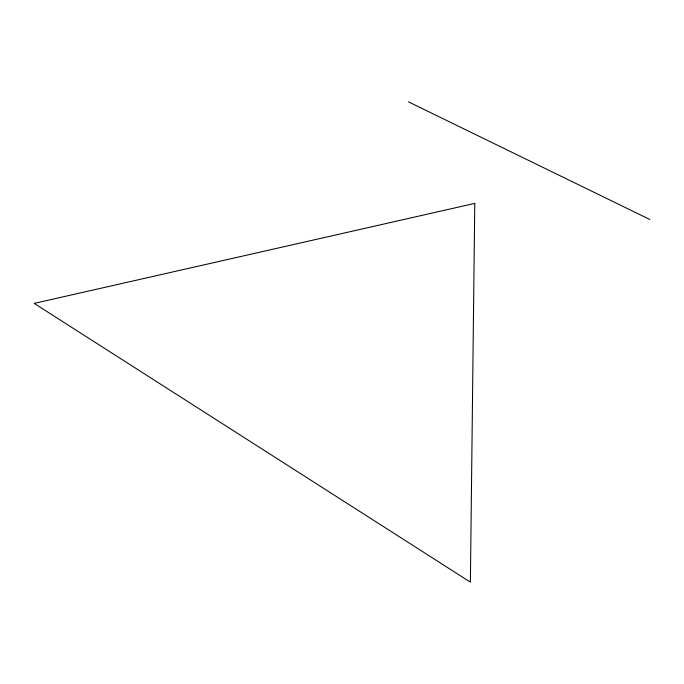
<?xml version="1.0" encoding="UTF-8"?>
<svg xmlns="http://www.w3.org/2000/svg" width="684" height="684" viewBox="0 0 684 684"><rect width="100%" height="100%" fill="white"/><g stroke="black" fill="none" stroke-linecap="round" stroke-linejoin="round"><path stroke-width="1.03" d="M408.468 101.856L649.8 219.47M474.773 203.396L470.387 582.144L34.2 303.397L474.773 203.396"/></g></svg>
